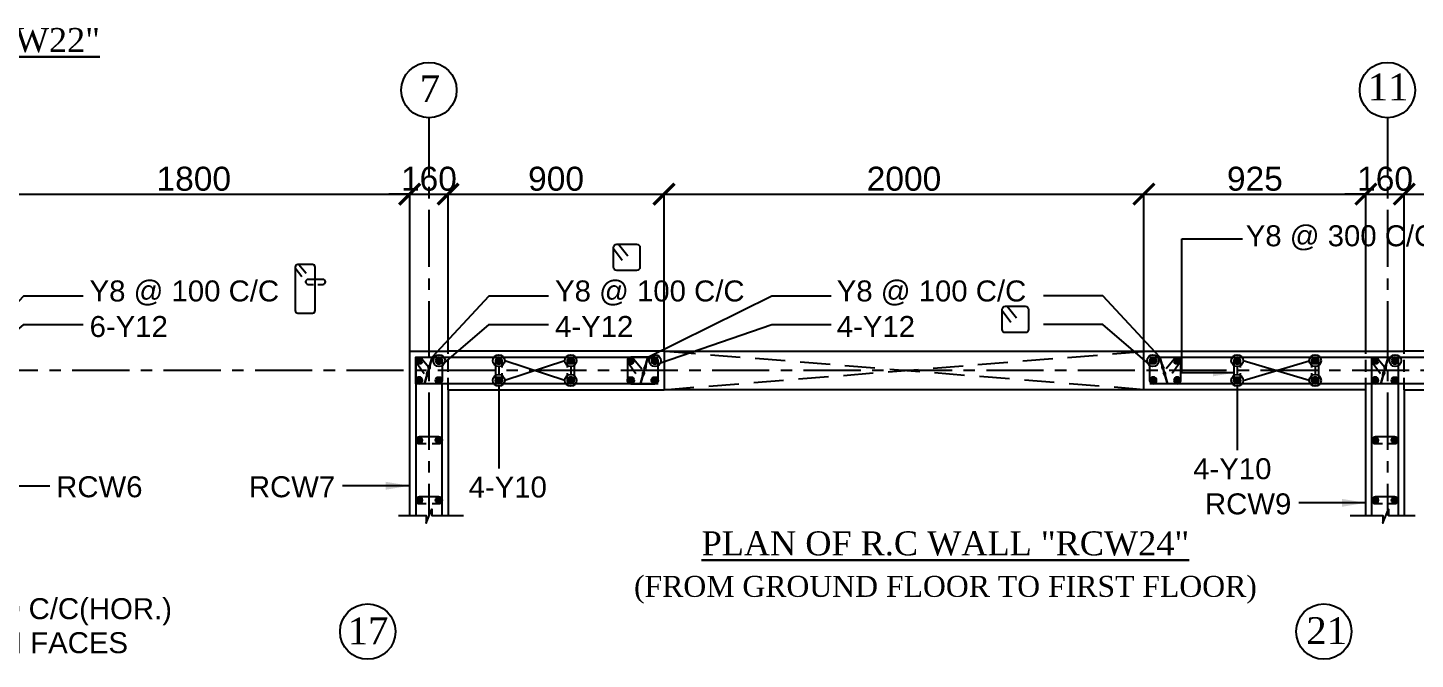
# Model space of a CAD drawing. Header units: inches. Extents: x 200139 to 352388, y -289304 to -188971.
# Drawn here: x 230904 to 254036, y -237269 to -226737 of the extents above; entities that cross this region are included whole.
import ezdxf
from ezdxf.enums import TextEntityAlignment as Align

# ---------------------------------------------------------------- set-up
doc = ezdxf.new("R2010")
doc.units = ezdxf.units.IN
doc.header["$MEASUREMENT"] = 0
doc.linetypes.add('CENTER', pattern=[50.8, 31.75, -6.35, 6.35, -6.35])
doc.linetypes.add('Hidden', pattern=[3, 2, -1])
for name, color, linetype in [('1', 8, 'Continuous'), ('160 WALL OPEING', 1, 'Continuous'), ('5', 2, 'Continuous'), ('ARROW', 5, 'Continuous'), ('DIM', 251, 'Continuous'), ('GIRD CIR', 1, 'Continuous'), ('GIRD TEXT', 4, 'Continuous'), ('GRID', 8, 'CENTER'), ('LINKS', 3, 'Continuous'), ('OPENING', 1, 'Continuous'), ('SHEAR WALL', 6, 'Continuous'), ('STRRIUPS', 6, 'Continuous'), ('Ttxt', 3, 'Continuous')]:
    doc.layers.add(name, color=color, linetype=linetype)
doc.layers.add('Tex', color=3, linetype='Continuous', lineweight=13)
doc.layers.add('text', color=4, linetype='Continuous', lineweight=30)
doc.styles.add('Arial', font='arial.ttf', dxfattribs={"height": 400})
doc.styles.add('T200', font='sanss___.ttf', dxfattribs={"height": 250})
doc.styles.add('T400', font='romantic.ttf')
doc.dimstyles.new('SCALE-25', dxfattribs={"dimtxt": 400, "dimasz": 350, "dimexe": 0, "dimexo": 0, "dimgap": 50, "dimtad": 1, "dimdec": 0, "dimlfac": 0.25, "dimzin": 0, "dimdsep": 46, "dimtxsty": 'Arial', "dimblk": 'ARCHTICK', "dimcen": 0, "dimclrd": 5, "dimclre": 8, "dimclrt": 1, "dimadec": 0, "dimazin": 0, "dimtfac": 1, "dimtdec": 0, "dimtix": 1, "dimtmove": 2, "dimatfit": 3, "dimfxl": 0, "dimtolj": 1, "dimtzin": 0, "dimlwd": -1, "dimarcsym": 0})
doc.dimstyles.new('T200', dxfattribs={"dimtxt": 300, "dimasz": 150, "dimexe": 0, "dimexo": 0, "dimgap": 5, "dimtad": 1, "dimdec": 0, "dimrnd": 5, "dimzin": 0, "dimdsep": 46, "dimtxsty": 'T200', "dimblk": 'ARCHTICK', "dimcen": 300, "dimclrd": 5, "dimclre": 252, "dimclrt": 1, "dimadec": 0, "dimazin": 0, "dimtfac": 50, "dimtdec": 0, "dimtofl": 0, "dimtmove": 2, "dimatfit": 3, "dimfxl": 1, "dimtolj": 1, "dimtzin": 0, "dimarcsym": 2})

# ---------------------------------------------------------------- blocks, each defined once
blk = doc.blocks.new('A$C0C537F9A')
at = {"layer": 'LINKS', "elevation": 59}
blk.add_lwpolyline([(501, 640), (614, 640, 1), (614, 751), (285, 751, 1), (285, 640), (405, 640)], format="xyb", dxfattribs=at)
at = {"layer": 'STRRIUPS', "ltscale": 0.2}
for p, q in [((0, 1008, 59), (142, 812, 59)), ((81, 1080, 59), (239, 886, 59))]:
    blk.add_line(p, q, dxfattribs=at)
at = {"layer": 'STRRIUPS', "ltscale": 0.2, "elevation": 59}
blk.add_lwpolyline([(55, 0), (385, 0, 0.414214), (440, 55), (440, 1025, 0.414214), (385, 1080), (55, 1080, 0.414214), (0, 1025), (0, 55, 0.414214)], format="xyb", close=True, dxfattribs=at)
blk = doc.blocks.new('_ARCHTICK')
at = {"color": 0, "linetype": 'ByBlock', "const_width": 0.15}
blk.add_lwpolyline([(-0.5, -0.5), (0.5, 0.5)], dxfattribs=at)
blk = doc.blocks.new('*D71')
at = {"layer": 'Defpoints', "color": 0}
for p in [(237272, -229511), (230072, -232133, 59), (237272, -232133, 59)]:
    blk.add_point(p, dxfattribs=at)
at = {"layer": 'DIM', "color": 8, "lineweight": -2}
for p, q in [((230072, -232133), (230072, -229511)), ((237272, -232133), (237272, -229511))]:
    blk.add_line(p, q, dxfattribs=at)
at = {"layer": 'DIM', "color": 5}
blk.add_line((230072, -229511), (237272, -229511), dxfattribs=at)
at = {"layer": 'DIM', "color": 5, "xscale": 350, "yscale": 350, "zscale": 350, "rotation": 180}
blk.add_blockref('_ARCHTICK', (230072, -229511), dxfattribs=at)
at = {"layer": 'DIM', "color": 5, "xscale": 350, "yscale": 350, "zscale": 350}
blk.add_blockref('_ARCHTICK', (237272, -229511), dxfattribs=at)
at = {"layer": 'DIM', "color": 1, "insert": (233672, -229257), "char_height": 400, "attachment_point": 5, "style": 'Arial'}
blk.add_mtext('\\A1;1800', dxfattribs=at)
blk = doc.blocks.new('ARCHTICK')
at = {"color": 0, "const_width": 0.15}
blk.add_lwpolyline([(-0.5, -0.5), (0.5, 0.5)], dxfattribs=at)
blk = doc.blocks.new('*D72')
at = {"layer": 'Defpoints', "color": 0}
for p in [(237912, -229511), (237272, -232133, 59), (237912, -232133, 0)]:
    blk.add_point(p, dxfattribs=at)
at = {"layer": 'DIM', "color": 5}
for p, q in [((237272, -229511), (236922, -229511)), ((237272, -229511), (237912, -229511)), ((237912, -229511), (238262, -229511))]:
    blk.add_line(p, q, dxfattribs=at)
at = {"layer": 'DIM', "color": 8, "lineweight": -2}
for p, q in [((237272, -232133), (237272, -229511)), ((237912, -232133), (237912, -229511))]:
    blk.add_line(p, q, dxfattribs=at)
at = {"layer": 'DIM', "color": 5, "xscale": 350, "yscale": 350, "zscale": 350}
blk.add_blockref('_ARCHTICK', (237272, -229511), dxfattribs=at)
at = {"layer": 'DIM', "color": 5, "xscale": 350, "yscale": 350, "zscale": 350, "rotation": 180}
blk.add_blockref('_ARCHTICK', (237912, -229511), dxfattribs=at)
at = {"layer": 'DIM', "color": 1, "insert": (237592, -229257), "char_height": 400, "attachment_point": 5, "style": 'Arial'}
blk.add_mtext('\\A1;160', dxfattribs=at)
blk = doc.blocks.new('*D73')
at = {"layer": 'Defpoints', "color": 0}
for p in [(241512, -229511), (237912, -232133, 0), (241512, -232133, 0)]:
    blk.add_point(p, dxfattribs=at)
at = {"layer": 'DIM', "color": 8, "lineweight": -2}
for p, q in [((237912, -232133), (237912, -229511)), ((241512, -232133), (241512, -229511))]:
    blk.add_line(p, q, dxfattribs=at)
at = {"layer": 'DIM', "color": 5}
blk.add_line((237912, -229511), (241512, -229511), dxfattribs=at)
at = {"layer": 'DIM', "color": 5, "xscale": 350, "yscale": 350, "zscale": 350, "rotation": 180}
blk.add_blockref('_ARCHTICK', (237912, -229511), dxfattribs=at)
at = {"layer": 'DIM', "color": 5, "xscale": 350, "yscale": 350, "zscale": 350}
blk.add_blockref('_ARCHTICK', (241512, -229511), dxfattribs=at)
at = {"layer": 'DIM', "color": 1, "insert": (239712, -229257), "char_height": 400, "attachment_point": 5, "style": 'Arial'}
blk.add_mtext('\\A1;900', dxfattribs=at)
blk = doc.blocks.new('*D74')
at = {"layer": 'Defpoints', "color": 0}
for p in [(249512, -229511), (241512, -232133, 0), (249512, -232133, 59)]:
    blk.add_point(p, dxfattribs=at)
at = {"layer": 'DIM', "color": 8, "lineweight": -2}
for p, q in [((241512, -232133), (241512, -229511)), ((249512, -232133), (249512, -229511))]:
    blk.add_line(p, q, dxfattribs=at)
at = {"layer": 'DIM', "color": 5}
blk.add_line((241512, -229511), (249512, -229511), dxfattribs=at)
at = {"layer": 'DIM', "color": 5, "xscale": 350, "yscale": 350, "zscale": 350, "rotation": 180}
blk.add_blockref('_ARCHTICK', (241512, -229511), dxfattribs=at)
at = {"layer": 'DIM', "color": 5, "xscale": 350, "yscale": 350, "zscale": 350}
blk.add_blockref('_ARCHTICK', (249512, -229511), dxfattribs=at)
at = {"layer": 'DIM', "color": 1, "insert": (245512, -229257), "char_height": 400, "attachment_point": 5, "style": 'Arial'}
blk.add_mtext('\\A1;2000', dxfattribs=at)
blk = doc.blocks.new('*D75')
at = {"layer": 'Defpoints', "color": 0}
for p in [(253212, -229511), (249512, -232133, 59), (253212, -232133, 59)]:
    blk.add_point(p, dxfattribs=at)
at = {"layer": 'DIM', "color": 8, "lineweight": -2}
for p, q in [((249512, -232133), (249512, -229511)), ((253212, -232133), (253212, -229511))]:
    blk.add_line(p, q, dxfattribs=at)
at = {"layer": 'DIM', "color": 5}
blk.add_line((249512, -229511), (253212, -229511), dxfattribs=at)
at = {"layer": 'DIM', "color": 5, "xscale": 350, "yscale": 350, "zscale": 350, "rotation": 180}
blk.add_blockref('_ARCHTICK', (249512, -229511), dxfattribs=at)
at = {"layer": 'DIM', "color": 5, "xscale": 350, "yscale": 350, "zscale": 350}
blk.add_blockref('_ARCHTICK', (253212, -229511), dxfattribs=at)
at = {"layer": 'DIM', "color": 1, "insert": (251362, -229257), "char_height": 400, "attachment_point": 5, "style": 'Arial'}
blk.add_mtext('\\A1;925', dxfattribs=at)
blk = doc.blocks.new('*D76')
at = {"layer": 'Defpoints', "color": 0}
for p in [(253852, -229511), (253212, -232133, 59), (253852, -232133, 59)]:
    blk.add_point(p, dxfattribs=at)
at = {"layer": 'DIM', "color": 5}
for p, q in [((253212, -229511), (252862, -229511)), ((253212, -229511), (253852, -229511)), ((253852, -229511), (254202, -229511))]:
    blk.add_line(p, q, dxfattribs=at)
at = {"layer": 'DIM', "color": 8, "lineweight": -2}
for p, q in [((253212, -232133), (253212, -229511)), ((253852, -232133), (253852, -229511))]:
    blk.add_line(p, q, dxfattribs=at)
at = {"layer": 'DIM', "color": 5, "xscale": 350, "yscale": 350, "zscale": 350}
blk.add_blockref('_ARCHTICK', (253212, -229511), dxfattribs=at)
at = {"layer": 'DIM', "color": 5, "xscale": 350, "yscale": 350, "zscale": 350, "rotation": 180}
blk.add_blockref('_ARCHTICK', (253852, -229511), dxfattribs=at)
at = {"layer": 'DIM', "color": 1, "insert": (253532, -229257), "char_height": 400, "attachment_point": 5, "style": 'Arial'}
blk.add_mtext('\\A1;160', dxfattribs=at)
blk = doc.blocks.new('*D77')
at = {"layer": 'Defpoints', "color": 0}
for p in [(256252, -229511), (253852, -232133, 59), (256252, -232133, 59)]:
    blk.add_point(p, dxfattribs=at)
at = {"layer": 'DIM', "color": 8, "lineweight": -2}
for p, q in [((253852, -232133), (253852, -229511)), ((256252, -232133), (256252, -229511))]:
    blk.add_line(p, q, dxfattribs=at)
at = {"layer": 'DIM', "color": 5}
blk.add_line((253852, -229511), (256252, -229511), dxfattribs=at)
at = {"layer": 'DIM', "color": 5, "xscale": 350, "yscale": 350, "zscale": 350, "rotation": 180}
blk.add_blockref('_ARCHTICK', (253852, -229511), dxfattribs=at)
at = {"layer": 'DIM', "color": 5, "xscale": 350, "yscale": 350, "zscale": 350}
blk.add_blockref('_ARCHTICK', (256252, -229511), dxfattribs=at)
at = {"layer": 'DIM', "color": 1, "insert": (255052, -229257), "char_height": 400, "attachment_point": 5, "style": 'Arial'}
blk.add_mtext('\\A1;600', dxfattribs=at)
blk = doc.blocks.new('R1')
at = {"layer": '5'}
h = blk.add_hatch(color=256, dxfattribs=at)
edge = h.paths.add_edge_path()
edge.add_arc((0, 0), 69.6, 0, 360)
at = {"layer": '5', "color": 6}
blk.add_circle((0, 0), 69.6, dxfattribs=at)
blk = doc.blocks.new('A$C5C0C2414')
at = {"layer": 'STRRIUPS', "ltscale": 0.2}
for p, q in [((0, 0), (158, -194)), ((-81, -72), (61, -268))]:
    blk.add_line(p, q, dxfattribs=at)
blk.add_lwpolyline([(304, -440), (-26, -440, -0.414214), (-81, -385), (-81, -55, -0.414214), (-26, 0), (304, 0, -0.414214), (359, -55), (359, -385, -0.414214)], format="xyb", close=True, dxfattribs=at)

msp = doc.modelspace()

# ---------------------------------------------------------------- linework, layer by layer
at = {"layer": '1', "linetype": 'Hidden', "ltscale": 100}
for p, q in [((237912.3, -232772.9, 0), (237912.3, -232132.9, 59)), ((253212.3, -232772.9, 59), (253212.3, -232132.9)), ((253852.3, -232772.9, 59), (253852.3, -232132.9))]:
    msp.add_line(p, q, dxfattribs=at)
at = {"layer": '1', "elevation": 118}
for points in [[(237085.2, -234873.9), (237547.7, -234873.9), (237547.7, -234998.2), (237641.3, -234768.3), (237641.3, -234873.9), (238167, -234873.9)], [(252953.4, -234873.9), (253495.9, -234873.9), (253495.9, -234998.2), (253589.4, -234768.3), (253589.4, -234873.9), (254035.1, -234873.9)]]:
    msp.add_lwpolyline(points, dxfattribs=at)
at = {"layer": '160 WALL OPEING', "linetype": 'Hidden', "ltscale": 250}
for p, q in [((241512.3, -232772.9, 0), (249512.3, -232132.9)), ((249512.3, -232772.9, 0), (241512.3, -232132.9))]:
    msp.add_line(p, q, dxfattribs=at)
at = {"layer": '5', "elevation": 59}
for points in [[(237372.3, -232232.9), (237372.3, -234873.9)], [(241412.3, -232672.9), (237372.3, -232672.9), (237372.3, -232232.9), (241412.3, -232232.9)], [(249612.3, -232232.9), (256152.3, -232232.9)], [(253312.3, -234873.9), (253312.3, -232232.9), (253752.3, -232232.9), (253752.3, -234873.9)], [(237812.3, -234873.9), (237812.3, -232672.9)], [(256152.3, -232672.9), (249612.3, -232672.9)]]:
    msp.add_lwpolyline(points, dxfattribs=at)
at = {"layer": 'ARROW', "linetype": 'Continuous'}
msp.add_line((250144.5, -230259.6), (251155.3, -230259.6), dxfattribs=at)
at = {"layer": 'ARROW'}
for p, q in [((238756.6, -232387.7, 59), (238756.6, -232518.7, 59)), ((239858.1, -232617.2), (238855.1, -232289.2, 59)), ((239858.1, -232289.2), (238855.1, -232617.2, 59)), ((239956.6, -232387.7), (239956.6, -232518.7)), ((251068, -232387.7, 59), (251068, -232518.7, 59)), ((251166.5, -232617.2, 59), (252269.5, -232289.2, 59)), ((252269.5, -232617.2, 59), (251166.5, -232289.2, 59)), ((252368, -232387.7, 59), (252368, -232518.7, 59)), ((238756.6, -232715.7, 59), (238756.6, -234087.1, 59)), ((251068, -232715.7, 59), (251068, -233781.5, 59))]:
    msp.add_line(p, q, dxfattribs=at)
for points, elevation in [([(229884.5, -232232.9), (230837.9, -231208.7), (231828.1, -231208.7)], 118), ([(237644.5, -232232.9), (238597.9, -231208.7), (239588.1, -231208.7)], 59), ([(241244.5, -232232.9), (243307.9, -231208.7), (244298.1, -231208.7)], 0), ([(249780, -232232.9), (248826.6, -231208.7), (247836.4, -231208.7)], 0), ([(230094.7, -232322.8), (230837.9, -231685.1), (231828.1, -231685.1)], 118), ([(237854.7, -232322.8), (238597.9, -231685.1), (239588.1, -231685.1)], 59), ([(241454.7, -232322.8), (243307.9, -231685.1), (244298.1, -231685.1)], 0), ([(249569.9, -232322.8), (248826.6, -231685.1), (247836.4, -231685.1)], 0)]:
    msp.add_lwpolyline(points, dxfattribs=dict(at, elevation=elevation))
for centre in [(237762.3, -232288.6, 59), (238756.6, -232289.2, 59), (239956.6, -232289.2), (241362.3, -232288.6, 0), (249662.3, -232288.6, 0), (251068, -232289.2, 59), (252368, -232289.2, 59), (253702.3, -232288.6, 59), (238756.6, -232617.2, 59), (239956.6, -232617.2), (251068, -232617.2, 59), (252368, -232617.2, 59)]:
    msp.add_circle(centre, 98.5, dxfattribs=at)
at = {"layer": 'GIRD CIR'}
for centre in [(237592.3, -227776.9, 59), (253572.3, -227776.9, 59), (236572, -236807.1, 59), (252512, -236807.1, 59)]:
    msp.add_circle(centre, 461.7, dxfattribs=at)
at = {"layer": 'GRID', "ltscale": 30}
for p, q in [((237592.3, -228249.1, 59), (237592.3, -234873.9, 59)), ((253572.3, -228249.1, 59), (253572.3, -234873.9, 59)), ((282890.6, -232452.9, 59), (203229.3, -232452.9, 59))]:
    msp.add_line(p, q, dxfattribs=at)
at = {"layer": 'LINKS', "elevation": 59}
for points in [[(238812.3, -232401.2), (238812.3, -232288.6, 1), (238700.9, -232288.6), (238700.9, -232617.2, 1), (238812.3, -232617.2), (238812.3, -232497.7)], [(252312.3, -232401.2), (252312.3, -232288.6, -1), (252423.7, -232288.6), (252423.7, -232617.2, -1), (252312.3, -232617.2), (252312.3, -232497.7)], [(237644, -233672.9), (237756.6, -233672.9, 1), (237756.6, -233561.5), (237428, -233561.5, 1), (237428, -233672.9), (237547.5, -233672.9)], [(253584, -233672.9), (253696.6, -233672.9, 1), (253696.6, -233561.5), (253368, -233561.5, 1), (253368, -233672.9), (253487.5, -233672.9)], [(237644, -234672.9), (237756.6, -234672.9, 1), (237756.6, -234561.5), (237428, -234561.5, 1), (237428, -234672.9), (237547.5, -234672.9)], [(253584, -234672.9), (253696.6, -234672.9, 1), (253696.6, -234561.5), (253368, -234561.5, 1), (253368, -234672.9), (253487.5, -234672.9)]]:
    msp.add_lwpolyline(points, format="xyb", dxfattribs=at)
at = {"layer": 'LINKS'}
for points in [[(239900.9, -232401.2), (239900.9, -232288.6, -1), (240012.3, -232288.6), (240012.3, -232617.2, -1), (239900.9, -232617.2), (239900.9, -232497.7)], [(251123.7, -232401.2), (251123.7, -232288.6, 1), (251012.3, -232288.6), (251012.3, -232617.2, 1), (251123.7, -232617.2), (251123.7, -232497.7)]]:
    msp.add_lwpolyline(points, format="xyb", dxfattribs=at)
at = {"layer": 'OPENING', "color": 1, "elevation": 0}
for points in [[(241512.3, -232132.9), (249512.3, -232132.9)], [(249512.3, -232772.9), (241512.3, -232772.9)]]:
    msp.add_lwpolyline(points, dxfattribs=at)
at = {"layer": 'SHEAR WALL', "color": 4}
for p, q in [((241512.3, -232132.9), (241512.3, -232772.9, 0)), ((249512.3, -232772.9, 0), (249512.3, -232132.9, 0))]:
    msp.add_line(p, q, dxfattribs=at)
for points, elevation in [([(237272.3, -234873.9), (237272.3, -232132.9), (237912.3, -232132.9)], 59), ([(241512.3, -232132.9), (237912.3, -232132.9)], 0), ([(249512.3, -232132.9), (249512.3, -232132.9), (253212.3, -232132.9)], 59), ([(253212.3, -232132.9), (253852.3, -232132.9)], 59), ([(256252.3, -232132.9), (253852.3, -232132.9)], 59), ([(237912.3, -232772.9), (237912.3, -234873.9)], 59), ([(237912.3, -232772.9), (241512.3, -232772.9)], 0), ([(253212.3, -232772.9), (249512.3, -232772.9)], 59), ([(253212.3, -234873.9), (253212.3, -232772.9)], 59), ([(253852.3, -232772.9), (256252.3, -232772.9)], 59), ([(253852.3, -232772.9), (253852.3, -234873.9)], 59)]:
    msp.add_lwpolyline(points, dxfattribs=dict(at, elevation=elevation))
at = {"layer": 'STRRIUPS', "ltscale": 0.2}
for p, q in [((237389.3, -232328.3, 59), (237514, -232501.3, 59)), ((237478.2, -232263.8, 59), (237611.3, -232426.6, 59)), ((240917.9, -232328.3), (241042.6, -232501.3)), ((241006.8, -232263.8), (241139.9, -232426.6)), ((250017.8, -232263.8), (249884.7, -232426.6)), ((250106.6, -232328.3), (249981.9, -232501.3)), ((253329.3, -232328.3, 59), (253454, -232501.3, 59)), ((253418.2, -232263.8, 59), (253551.3, -232426.6, 59))]:
    msp.add_line(p, q, dxfattribs=at)
at = {"layer": 'STRRIUPS', "ltscale": 0.2, "elevation": 59}
for points in [[(237757.3, -232672.9), (237427.3, -232672.9, -0.4142136), (237372.3, -232617.9), (237372.3, -232287.9, -0.4142136), (237427.3, -232232.9), (237757.3, -232232.9, -0.4142136), (237812.3, -232287.9), (237812.3, -232617.9, -0.4142136)], [(253697.3, -232672.9), (253367.3, -232672.9, -0.4142136), (253312.3, -232617.9), (253312.3, -232287.9, -0.4142136), (253367.3, -232232.9), (253697.3, -232232.9, -0.4142136), (253752.3, -232287.9), (253752.3, -232617.9, -0.4142136)]]:
    msp.add_lwpolyline(points, format="xyb", close=True, dxfattribs=at)
at = {"layer": 'STRRIUPS', "ltscale": 0.2}
for points in [[(240955.9, -232672.9), (241357.3, -232672.9, 0.4142136), (241412.3, -232617.9), (241412.3, -232287.9, 0.4142136), (241357.3, -232232.9), (240955.9, -232232.9, 0.4142136), (240900.9, -232287.9), (240900.9, -232617.9, 0.4142136)], [(250068.7, -232672.9), (249667.3, -232672.9, -0.4142136), (249612.3, -232617.9), (249612.3, -232287.9, -0.4142136), (249667.3, -232232.9), (250068.7, -232232.9, -0.4142136), (250123.7, -232287.9), (250123.7, -232617.9, -0.4142136)]]:
    msp.add_lwpolyline(points, format="xyb", close=True, dxfattribs=at)

# ---------------------------------------------------------------- block references
at = {"layer": '5', "yscale": 0.8000000000465661, "zscale": 0.8000000000465661}
for p, xscale, rotation in [((237428, -232288.6, 59), 0.8000000000465661, 90.00000000000001), ((237756.6, -232288.6, 59), -0.8000000000465661, 270), ((238756.6, -232288.6, 59), -0.8000000000465661, 270), ((239956.6, -232288.6), 0.8000000000465661, 90.00000000000001), ((240956.6, -232288.6), -0.8000000000465661, 270), ((241356.6, -232288.6), -0.8000000000465661, 270), ((249668, -232288.6), 0.8000000000465661, 90.00000000000001), ((250068, -232288.6), 0.8000000000465661, 90.00000000000001), ((251068, -232288.6), -0.8000000000465661, 270), ((252368, -232288.6, 59), 0.8000000000465661, 90.00000000000001), ((253368, -232288.6, 59), 0.8000000000465661, 90.00000000000001), ((253696.6, -232288.6, 59), -0.8000000000465661, 270), ((237428, -232617.2, 59), -0.8000000000465661, 90), ((237756.6, -232617.2, 59), 0.8000000000465661, 270), ((238756.6, -232617.2, 59), 0.8000000000465661, 270), ((239956.6, -232617.2), -0.8000000000465661, 90), ((240956.6, -232617.2), 0.8000000000465661, 270), ((241356.6, -232617.2), 0.8000000000465661, 270), ((249668, -232617.2), -0.8000000000465661, 90), ((250068, -232617.2), -0.8000000000465661, 90), ((251068, -232617.2), 0.8000000000465661, 270), ((252368, -232617.2, 59), -0.8000000000465661, 90), ((253368, -232617.2, 59), -0.8000000000465661, 90), ((253696.6, -232617.2, 59), 0.8000000000465661, 270), ((237428, -233617.2, 59), -0.8000000000465661, 90), ((237756.6, -233617.2, 59), 0.8000000000465661, 270), ((253368, -233617.2, 59), -0.8000000000465661, 90), ((253696.6, -233617.2, 59), 0.8000000000465661, 270), ((237428, -234617.2, 59), -0.8000000000465661, 90), ((237756.6, -234617.2, 59), 0.8000000000465661, 270), ((253368, -234617.2, 59), -0.8000000000465661, 90), ((253696.6, -234617.2, 59), 0.8000000000465661, 270)]:
    msp.add_blockref('R1', p, dxfattribs=dict(at, xscale=xscale, rotation=rotation))
at = {"layer": 'STRRIUPS'}
for p in [(240751.2, -230346.1), (247230.2, -231381.6)]:
    msp.add_blockref('A$C5C0C2414', p, dxfattribs=at)
at = {"layer": 'STRRIUPS', "color": 1, "xscale": 0.75, "yscale": 0.75, "zscale": 0.75}
msp.add_blockref('A$C0C537F9A', (235364.4, -231496.2, 14.7), dxfattribs=at)

# ---------------------------------------------------------------- texts
at = {"layer": 'GIRD TEXT', "ltscale": 7, "style": 'T400'}
for s, p in [('7', (237439.1, -227977.6)), ('11', (253244.1, -227949.6)), ('17', (236236.8, -237020.9)), ('21', (252219.3, -237016.9))]:
    msp.add_text(s, height=450, dxfattribs=at).set_placement(p)
at = {"layer": 'Tex', "style": 'Arial'}
for s, p in [('RCW6', (231377.9, -234567.2)), ('RCW7', (234591, -234567.2)), ('RCW7', (234591, -234567.2)), ('RCW9', (250530.1, -234852.3))]:
    msp.add_text(s, height=350, dxfattribs=at).set_placement(p)
at = {"layer": 'text', "color": 4, "style": 'T400'}
for s, p in [('%%UPLAN OF R.C WALL "RCW22"', (228043.7, -227261.1)), ('%%UPLAN OF R.C WALL "RCW24"', (246203, -235655.6))]:
    msp.add_text(s, height=400, dxfattribs=at).set_placement(p, align=Align.BOTTOM_CENTER)
at = {"layer": 'text', "color": 6, "style": 'T400'}
msp.add_text('(FROM GROUND FLOOR TO FIRST FLOOR)', height=350, dxfattribs=at).set_placement((246203, -236333.2), align=Align.BOTTOM_CENTER)
at = {"layer": 'Ttxt', "color": 4, "style": 'Arial'}
for s, p in [('Y8 @ 300 C/C(VER.)(TYP.,)', (251210.1, -230381.2)), ('Y8 @ 100 C/C', (231935.3, -231301.3)), ('Y8 @ 100 C/C', (239695.3, -231301.3)), ('Y8 @ 100 C/C', (244391.3, -231301.3)), ('6-Y12', (231935.3, -231894.2)), ('4-Y12', (239695.3, -231894.2)), ('4-Y12', (244391.3, -231894.2)), ('4-Y10', (250334.1, -234266.1)), ('4-Y10', (238254.3, -234571.7)), ('Y8 @ 200 C/C(HOR.)', (228600.9, -236600.2))]:
    msp.add_text(s, height=350, dxfattribs=at).set_placement(p)
at = {"layer": 'Ttxt', "color": 6, "style": 'Arial'}
msp.add_text('ON BOTH FACES', height=350, dxfattribs=at).set_placement((228582.7, -237167.4))

# ---------------------------------------------------------------- dimensions: what is measured, and where the dimension line sits
at = {"layer": 'DIM', "color": 1}
for base, p1, p2, picture, middle in [((237272.3, -229511.2), (230072.3, -232132.9, 59), (237272.3, -232132.9, 59), '*D71', (233672.3, -229257)), ((237912.3, -229511.2), (237272.3, -232132.9, 59), (237912.3, -232132.9, 0), '*D72', (237592.3, -229257)), ((241512.3, -229511.2), (237912.3, -232132.9, 0), (241512.3, -232132.9, 0), '*D73', (239712.3, -229257)), ((249512.3, -229511.2), (241512.3, -232132.9, 0), (249512.3, -232132.9, 59), '*D74', (245512.3, -229257)), ((253212.3, -229511.2), (249512.3, -232132.9, 59), (253212.3, -232132.9, 59), '*D75', (251362.3, -229257)), ((253852.3, -229511.2), (253212.3, -232132.9, 59), (253852.3, -232132.9, 59), '*D76', (253532.3, -229257)), ((256252.3, -229511.2), (253852.3, -232132.9, 59), (256252.3, -232132.9, 59), '*D77', (255052.3, -229257))]:
    dim = msp.add_linear_dim(base=base, p1=p1, p2=p2, dimstyle='SCALE-25', override={"dimldrblk": 'ARCHTICK'}, dxfattribs=at)
    dim.commit()
    dim.dimension.update_dxf_attribs({"geometry": picture, "text_midpoint": middle})

# ---------------------------------------------------------------- leaders
at = {"layer": 'ARROW'}
for points, override in [([(251012.3, -232492.8), (250144.5, -232492.8), (250144.5, -230259.6)], {"dimasz": 350, "dimtad": 0}), ([(237520.8, -232672.9, 59), (237644.5, -232232.9, 59)], {"dimasz": 200, "dimtad": 0}), ([(237644.5, -232232.9, 59), (237520.8, -232672.9, 59)], {"dimasz": 200, "dimtad": 0}), ([(241120.8, -232672.9), (241244.5, -232232.9)], {"dimasz": 200, "dimtad": 0}), ([(241244.5, -232232.9), (241120.8, -232672.9)], {"dimasz": 200, "dimtad": 0}), ([(249903.7, -232672.9), (249780, -232232.9)], {"dimasz": 200, "dimtad": 0}), ([(249780, -232232.9), (249903.7, -232672.9)], {"dimasz": 200, "dimtad": 0}), ([(253460.8, -232672.9, 59), (253584.5, -232232.9, 59)], {"dimasz": 200, "dimtad": 0}), ([(253584.5, -232232.9, 59), (253460.8, -232672.9, 59)], {"dimasz": 200, "dimtad": 0})]:
    msp.add_leader(points, dimstyle='T200', override=override, dxfattribs=at)
at = {"layer": 'ARROW', "linetype": 'Continuous'}
for points in [[(230072.3, -234375.2, 58.4), (231272.2, -234375.2, 58.4)], [(237272.3, -234375.2, 58.4), (236152.4, -234375.2, 58.4)], [(253212.3, -234660.2, -59.5), (252092.4, -234660.2, -59.5)]]:
    msp.add_leader(points, dimstyle='SCALE-25', override={"dimasz": 400}, dxfattribs=at)

doc.saveas('drawing.dxf')
